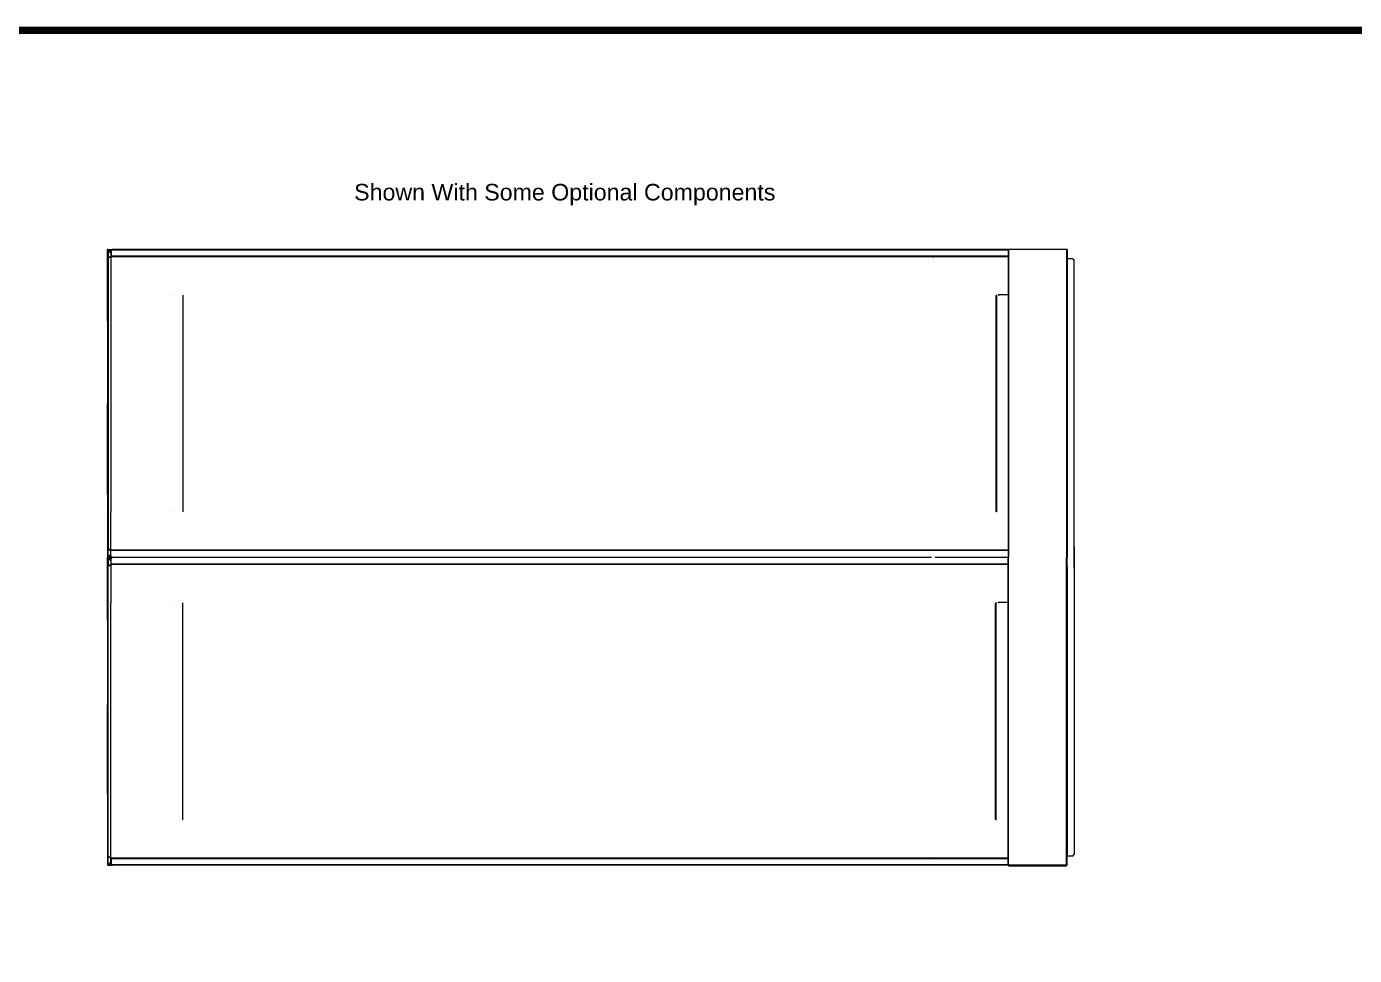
# Model space of a CAD drawing. Header units: inches. Extents: x 2468 to 2948, y -685 to -381.
# Drawn here: x 2574 to 2783.1, y -531.7 to -385.3 of the extents above; entities that cross this region are included whole.
import ezdxf

# ---------------------------------------------------------------- set-up
doc = ezdxf.new("R2010")
doc.units = ezdxf.units.IN
doc.header["$MEASUREMENT"] = 0
doc.layers.add('L128', color=7, linetype='Continuous')
doc.styles.add('dimentions', font='arial.ttf')

msp = doc.modelspace()

# ---------------------------------------------------------------- linework, layer by layer
at = {"color": 0}
msp.add_line((2739, -467.3), (2739, -470.68), dxfattribs=at)
at = {"color": 0, "lineweight": 25, "const_width": 1.17}
msp.add_lwpolyline([(2475.91, -677.52), (2942.47, -677.52), (2942.47, -385.92), (2475.91, -385.92), (2475.91, -677.52)], dxfattribs=at)
at = {"layer": 'L128', "color": 0, "linetype": 'Continuous', "lineweight": 15}
for p, q in [((2728.64, -420.49), (2728.64, -420.42)), ((2728.64, -420.42), (2737.78, -420.42)), ((2737.78, -420.42), (2737.78, -420.49)), ((2586.72, -420.6), (2586.72, -420.49)), ((2586.82, -420.49), (2586.72, -420.49)), ((2586.72, -430.39), (2586.72, -420.6)), ((2586.72, -420.6), (2586.82, -420.6)), ((2586.77, -421.92), (2586.75, -421.93)), ((2586.75, -421.93), (2586.75, -467.55)), ((2586.77, -421.74), (2586.77, -467.74)), ((2586.82, -421.74), (2586.77, -421.74)), ((2586.82, -420.49), (2587.5, -420.49)), ((2586.82, -420.6), (2586.82, -420.49)), ((2586.82, -420.6), (2587.25, -421.03)), ((2587.25, -421.03), (2586.82, -420.6)), ((2586.82, -420.6), (2587.25, -420.6)), ((2586.82, -420.6), (2586.82, -421.69)), ((2586.82, -420.6), (2586.82, -420.6)), ((2586.82, -421.74), (2586.82, -421.69)), ((2587.25, -421.69), (2586.82, -421.69)), ((2586.82, -421.74), (2586.82, -467.74)), ((2587.25, -421.74), (2586.82, -421.74)), ((2587.25, -421.74), (2586.82, -421.74)), ((2586.82, -421.74), (2586.82, -421.74)), ((2586.94, -421.74), (2586.94, -421.74)), ((2587, -421.68), (2586.99, -421.69)), ((2587.25, -421.68), (2587, -421.68)), ((2587.3, -420.57), (2587.25, -420.57)), ((2587.25, -420.57), (2587.25, -421.51)), ((2587.25, -421.51), (2587.25, -421.57)), ((2587.25, -421.51), (2587.3, -421.51)), ((2716.75, -421.57), (2587.25, -421.57)), ((2587.25, -421.57), (2587.25, -421.62)), ((2587.25, -421.57), (2587.25, -421.57)), ((2587.3, -421.57), (2587.25, -421.57)), ((2716.75, -421.62), (2587.25, -421.62)), ((2587.25, -421.62), (2587.25, -427.62)), ((2728.56, -420.52), (2587.3, -420.52)), ((2587.3, -420.57), (2587.3, -420.52)), ((2587.3, -421.52), (2587.3, -420.57)), ((2587.3, -420.57), (2587.3, -421.51)), ((2728.56, -420.57), (2587.3, -420.57)), ((2587.3, -420.6), (2587.3, -420.6)), ((2587.3, -420.69), (2587.3, -420.7)), ((2587.3, -421.57), (2587.3, -421.52)), ((2728.56, -421.52), (2587.3, -421.52)), ((2587.3, -421.52), (2587.3, -421.52)), ((2728.56, -421.52), (2587.3, -421.52)), ((2587.5, -420.49), (2587.47, -420.52)), ((2716.5, -420.49), (2587.5, -420.49)), ((2716.53, -420.52), (2716.5, -420.49)), ((2717.08, -420.49), (2716.5, -420.49)), ((2716.75, -421.57), (2716.75, -421.62)), ((2716.83, -421.57), (2716.75, -421.57)), ((2716.75, -421.68), (2716.82, -421.68)), ((2716.82, -421.62), (2716.82, -421.68)), ((2716.83, -421.62), (2716.82, -421.62)), ((2716.82, -421.68), (2716.83, -421.68)), ((2716.83, -421.68), (2716.82, -421.68)), ((2728.56, -421.57), (2716.83, -421.57)), ((2716.83, -421.57), (2716.83, -421.62)), ((2728.56, -421.62), (2716.83, -421.62)), ((2717.08, -420.49), (2717.05, -420.52)), ((2728.46, -420.49), (2717.08, -420.49)), ((2728.49, -420.52), (2728.46, -420.49)), ((2728.56, -420.49), (2728.46, -420.49)), ((2728.56, -420.49), (2728.56, -468.99)), ((2728.64, -420.49), (2728.56, -420.49)), ((2728.64, -420.49), (2728.64, -468.99)), ((2737.78, -420.49), (2728.64, -420.49)), ((2737.78, -420.49), (2737.78, -468.99)), ((2737.86, -420.49), (2737.78, -420.49)), ((2737.86, -420.49), (2737.86, -468.99)), ((2737.86, -421.93), (2737.86, -421.93)), ((2737.86, -467.56), (2737.86, -421.93)), ((2738.75, -421.93), (2737.86, -421.93)), ((2738.75, -421.93), (2739, -422.18)), ((2739, -467.3), (2739, -422.18)), ((2587.25, -427.62), (2587.25, -427.67)), ((2587.25, -427.67), (2587.25, -427.67)), ((2587.25, -427.67), (2587.25, -461.82)), ((2597.28, -427.67), (2597.28, -427.67)), ((2598.57, -427.67), (2598.57, -427.72)), ((2598.57, -427.72), (2598.62, -427.72)), ((2598.57, -427.72), (2598.57, -461.77)), ((2726.68, -427.74), (2726.68, -427.79)), ((2726.68, -427.79), (2726.73, -427.79)), ((2726.68, -461.7), (2726.68, -427.79)), ((2726.68, -461.7), (2726.68, -427.79)), ((2726.68, -427.79), (2726.68, -427.79)), ((2726.68, -427.79), (2726.68, -427.79)), ((2726.68, -427.79), (2726.68, -427.79)), ((2726.71, -427.67), (2726.71, -427.67)), ((2726.73, -461.82), (2726.73, -427.67)), ((2726.73, -427.67), (2726.78, -427.67)), ((2726.83, -427.67), (2726.78, -427.67)), ((2726.78, -427.67), (2726.78, -427.67)), ((2726.78, -461.82), (2726.78, -427.67)), ((2726.81, -427.67), (2726.81, -427.67)), ((2726.84, -427.67), (2726.84, -427.67)), ((2727.08, -427.62), (2727.08, -427.62)), ((2728.56, -427.62), (2727.08, -427.62)), ((2727.08, -427.62), (2727.08, -427.67)), ((2727.21, -427.67), (2727.08, -427.67)), ((2727.16, -427.67), (2727.16, -427.62)), ((2727.21, -427.62), (2727.21, -427.67)), ((2586.72, -430.39), (2586.75, -430.39)), ((2586.72, -431.74), (2586.72, -430.39)), ((2586.71, -431.74), (2586.72, -445.74)), ((2586.75, -431.74), (2586.71, -431.74)), ((2586.72, -459.1), (2586.72, -444.74)), ((2586.72, -445.74), (2586.75, -445.74)), ((2586.72, -459.1), (2586.75, -459.1)), ((2586.72, -459.1), (2586.72, -468.89)), ((2587.25, -461.87), (2587.25, -461.82)), ((2587.25, -461.82), (2587.25, -461.82)), ((2587.25, -467.87), (2587.25, -461.87)), ((2597.28, -461.82), (2597.28, -461.82)), ((2598.62, -461.77), (2598.57, -461.77)), ((2598.57, -461.77), (2598.57, -461.82)), ((2726.68, -461.7), (2726.73, -461.7)), ((2726.68, -461.75), (2726.68, -461.7)), ((2726.68, -461.7), (2726.68, -461.7)), ((2726.68, -461.7), (2726.68, -461.7)), ((2726.68, -461.7), (2726.68, -461.7)), ((2726.71, -461.82), (2726.71, -461.82)), ((2726.78, -461.82), (2726.73, -461.82)), ((2726.83, -461.82), (2726.78, -461.82)), ((2726.78, -461.82), (2726.78, -461.82)), ((2726.81, -461.82), (2726.81, -461.82)), ((2726.84, -461.82), (2726.84, -461.82)), ((2586.75, -467.55), (2586.77, -467.57)), ((2586.82, -467.74), (2586.77, -467.74)), ((2587.25, -467.74), (2586.82, -467.74)), ((2586.82, -467.74), (2586.82, -467.79)), ((2586.82, -467.74), (2587.25, -467.74)), ((2586.82, -467.74), (2586.82, -467.74)), ((2586.82, -467.79), (2587.25, -467.79)), ((2586.82, -468.89), (2586.82, -467.79)), ((2586.82, -468.89), (2587.25, -468.46)), ((2587.25, -468.46), (2586.82, -468.89)), ((2586.94, -467.74), (2586.94, -467.74)), ((2586.99, -467.79), (2587, -467.8)), ((2587, -467.8), (2587.25, -467.8)), ((2716.75, -467.87), (2587.25, -467.87)), ((2587.25, -467.92), (2587.25, -467.87)), ((2716.75, -467.92), (2587.25, -467.92)), ((2716.75, -467.92), (2587.25, -467.92)), ((2587.25, -467.92), (2587.25, -467.92)), ((2587.25, -468.74), (2587.25, -467.92)), ((2728.56, -467.87), (2716.83, -467.87)), ((2728.56, -467.92), (2716.83, -467.92)), ((2728.56, -467.92), (2716.83, -467.92)), ((2586.72, -468.89), (2586.82, -468.89)), ((2586.72, -468.99), (2586.72, -468.89)), ((2586.82, -468.99), (2586.72, -468.99)), ((2586.72, -468.99), (2586.72, -469.1)), ((2586.82, -468.99), (2586.72, -468.99)), ((2586.72, -469.1), (2586.82, -469.1)), ((2586.72, -478.89), (2586.72, -469.1)), ((2586.75, -470.43), (2586.77, -470.42)), ((2586.75, -516.05), (2586.75, -470.43)), ((2586.77, -516.24), (2586.77, -470.24)), ((2586.82, -470.24), (2586.77, -470.24)), ((2586.82, -468.89), (2586.82, -468.99)), ((2586.82, -468.89), (2587.4, -468.89)), ((2586.82, -468.89), (2586.82, -468.89)), ((2586.82, -468.99), (2587.5, -468.99)), ((2586.82, -469.1), (2586.82, -468.99)), ((2586.82, -468.99), (2587.5, -468.99)), ((2586.82, -469.1), (2587.25, -469.53)), ((2587.25, -469.53), (2586.82, -469.1)), ((2586.82, -469.1), (2587.4, -469.1)), ((2586.82, -469.1), (2586.82, -470.19)), ((2586.82, -469.1), (2586.82, -469.1)), ((2586.82, -470.19), (2587.25, -470.19)), ((2586.82, -470.24), (2586.82, -470.19)), ((2586.82, -516.24), (2586.82, -470.24)), ((2587.25, -470.24), (2586.82, -470.24)), ((2586.82, -470.24), (2587.25, -470.24)), ((2586.82, -470.24), (2586.82, -470.24)), ((2586.94, -470.24), (2586.94, -470.24)), ((2586.99, -470.19), (2587, -470.18)), ((2587, -470.18), (2587.25, -470.18)), ((2587.5, -468.99), (2587.25, -468.74)), ((2587.5, -468.99), (2587.25, -469.24)), ((2587.25, -469.24), (2587.25, -470.07)), ((2716.75, -470.07), (2587.25, -470.07)), ((2587.25, -470.07), (2587.25, -470.12)), ((2716.75, -470.07), (2587.25, -470.07)), ((2587.25, -470.07), (2587.25, -470.07)), ((2716.75, -470.12), (2587.25, -470.12)), ((2587.25, -470.12), (2587.25, -476.12)), ((2716.5, -468.99), (2587.5, -468.99)), ((2716.5, -468.99), (2587.5, -468.99)), ((2728.56, -470.07), (2716.83, -470.07)), ((2728.56, -470.07), (2716.83, -470.07)), ((2728.56, -470.12), (2716.83, -470.12)), ((2728.46, -468.99), (2717.08, -468.99)), ((2728.46, -468.99), (2717.08, -468.99)), ((2728.56, -468.89), (2728.46, -468.99)), ((2728.56, -469.1), (2728.46, -468.99)), ((2728.56, -468.99), (2728.46, -468.99)), ((2728.56, -468.99), (2728.46, -468.99)), ((2728.56, -517.49), (2728.56, -468.99)), ((2728.64, -468.99), (2728.56, -468.99)), ((2728.64, -468.99), (2728.56, -468.99)), ((2728.64, -468.92), (2728.64, -468.99)), ((2728.64, -517.49), (2728.64, -468.99)), ((2728.64, -469.07), (2728.64, -468.99)), ((2737.78, -517.49), (2737.78, -468.99)), ((2737.86, -517.49), (2737.86, -468.99)), ((2737.86, -470.43), (2737.86, -516.06)), ((2739, -470.68), (2739, -515.8)), ((2587.25, -476.12), (2587.25, -476.17)), ((2587.25, -476.17), (2587.25, -476.17)), ((2587.25, -510.32), (2587.25, -476.17)), ((2597.2, -476.17), (2597.2, -476.17)), ((2598.5, -476.17), (2598.5, -476.22)), ((2598.5, -476.22), (2598.54, -476.22)), ((2598.5, -476.22), (2598.5, -510.27)), ((2726.6, -476.24), (2726.6, -476.29)), ((2726.6, -476.29), (2726.65, -476.29)), ((2726.6, -510.2), (2726.6, -476.29)), ((2726.6, -510.2), (2726.6, -476.29)), ((2726.6, -476.29), (2726.6, -476.29)), ((2726.6, -476.29), (2726.6, -476.29)), ((2726.6, -476.29), (2726.6, -476.29)), ((2726.63, -476.17), (2726.63, -476.17)), ((2726.65, -510.32), (2726.65, -476.17)), ((2726.65, -476.17), (2726.7, -476.17)), ((2726.75, -476.17), (2726.7, -476.17)), ((2726.7, -476.17), (2726.7, -476.17)), ((2726.7, -510.32), (2726.7, -476.17)), ((2726.74, -476.17), (2726.74, -476.17)), ((2726.76, -476.17), (2726.76, -476.17)), ((2727.01, -476.12), (2727.01, -476.12)), ((2728.49, -476.12), (2727.01, -476.12)), ((2727.01, -476.12), (2727.01, -476.17)), ((2727.13, -476.17), (2727.01, -476.17)), ((2727.09, -476.17), (2727.09, -476.12)), ((2727.13, -476.12), (2727.13, -476.17)), ((2586.72, -478.89), (2586.75, -478.89)), ((2586.72, -478.89), (2586.72, -493.24)), ((2586.71, -506.24), (2586.72, -492.24)), ((2586.72, -492.24), (2586.75, -492.24)), ((2586.75, -506.24), (2586.71, -506.24)), ((2586.72, -506.24), (2586.72, -507.6)), ((2586.72, -507.6), (2586.72, -517.39)), ((2586.72, -507.6), (2586.75, -507.6)), ((2587.25, -510.37), (2587.25, -510.32)), ((2587.25, -510.32), (2587.25, -510.32)), ((2587.25, -516.37), (2587.25, -510.37)), ((2597.2, -510.32), (2597.2, -510.32)), ((2598.54, -510.27), (2598.5, -510.27)), ((2598.5, -510.27), (2598.5, -510.32)), ((2726.6, -510.2), (2726.65, -510.2)), ((2726.6, -510.25), (2726.6, -510.2)), ((2726.6, -510.2), (2726.6, -510.2)), ((2726.6, -510.2), (2726.6, -510.2)), ((2726.6, -510.2), (2726.6, -510.2)), ((2726.63, -510.32), (2726.63, -510.32)), ((2726.7, -510.32), (2726.65, -510.32)), ((2726.75, -510.32), (2726.7, -510.32)), ((2726.7, -510.32), (2726.7, -510.32)), ((2726.74, -510.32), (2726.74, -510.32)), ((2726.76, -510.32), (2726.76, -510.32)), ((2586.77, -516.07), (2586.75, -516.05)), ((2586.82, -516.24), (2586.77, -516.24)), ((2587.25, -516.24), (2586.82, -516.24)), ((2587.25, -516.24), (2586.82, -516.24)), ((2586.82, -516.24), (2586.82, -516.29)), ((2586.82, -516.24), (2586.82, -516.24)), ((2587.25, -516.29), (2586.82, -516.29)), ((2586.82, -517.39), (2586.82, -516.29)), ((2586.94, -516.24), (2586.94, -516.24)), ((2587, -516.3), (2586.99, -516.29)), ((2587.25, -516.3), (2587, -516.3)), ((2716.75, -516.37), (2587.25, -516.37)), ((2587.25, -516.42), (2587.25, -516.37)), ((2716.75, -516.42), (2587.25, -516.42)), ((2587.25, -516.42), (2587.25, -516.42)), ((2587.25, -516.48), (2587.25, -516.42)), ((2587.3, -516.42), (2587.25, -516.42)), ((2587.25, -516.48), (2587.3, -516.48)), ((2587.25, -517.42), (2587.25, -516.48)), ((2587.3, -516.42), (2587.3, -516.46)), ((2728.56, -516.46), (2587.3, -516.46)), ((2587.3, -516.46), (2587.3, -516.47)), ((2587.3, -516.47), (2587.3, -517.42)), ((2728.56, -516.47), (2587.3, -516.47)), ((2587.3, -517.42), (2587.3, -516.48)), ((2716.75, -516.3), (2716.82, -516.3)), ((2716.75, -516.42), (2716.75, -516.37)), ((2716.83, -516.42), (2716.75, -516.42)), ((2716.82, -516.3), (2716.83, -516.3)), ((2716.83, -516.31), (2716.82, -516.31)), ((2716.82, -516.37), (2716.82, -516.31)), ((2716.83, -516.37), (2716.82, -516.37)), ((2716.83, -516.42), (2716.83, -516.37)), ((2728.56, -516.37), (2716.83, -516.37)), ((2728.56, -516.42), (2716.83, -516.42)), ((2737.86, -516.06), (2737.86, -516.06)), ((2738.75, -516.06), (2737.86, -516.06)), ((2738.75, -516.06), (2739, -515.8)), ((2586.72, -517.39), (2586.82, -517.39)), ((2586.72, -517.39), (2586.72, -517.49)), ((2586.82, -517.49), (2586.72, -517.49)), ((2586.82, -517.39), (2587.25, -516.96)), ((2587.25, -516.96), (2586.82, -517.39)), ((2586.82, -517.39), (2586.82, -517.49)), ((2586.82, -517.39), (2587.25, -517.39)), ((2586.82, -517.39), (2586.82, -517.39)), ((2586.82, -517.49), (2587.5, -517.49)), ((2587.3, -517.42), (2587.25, -517.42)), ((2587.3, -517.29), (2587.3, -517.29)), ((2587.3, -517.39), (2587.3, -517.39)), ((2587.3, -517.42), (2587.3, -517.46)), ((2728.56, -517.42), (2587.3, -517.42)), ((2728.56, -517.46), (2587.3, -517.46)), ((2587.5, -517.49), (2587.47, -517.46)), ((2716.5, -517.49), (2587.5, -517.49)), ((2716.53, -517.46), (2716.5, -517.49)), ((2717.08, -517.49), (2716.5, -517.49)), ((2717.08, -517.49), (2717.05, -517.46)), ((2728.46, -517.49), (2717.08, -517.49)), ((2728.49, -517.46), (2728.46, -517.49)), ((2728.56, -517.49), (2728.46, -517.49)), ((2728.64, -517.49), (2728.56, -517.49)), ((2737.78, -517.49), (2728.64, -517.49)), ((2728.64, -517.49), (2728.64, -517.57)), ((2728.64, -517.57), (2737.78, -517.57)), ((2737.86, -517.49), (2737.78, -517.49)), ((2737.78, -517.57), (2737.78, -517.49))]:
    msp.add_line(p, q, dxfattribs=at)
for centre, radius, start, end in [((2586.82, -420.6), 0.106, 90, 180), ((2586.82, -421.74), 0.0488, 90, 180), ((2586.82, -420.6), 0.001, 90, 180), ((2586.82, -421.74), 0.001, 90, 180), ((2587.3, -420.57), 0.0488, 90, 180), ((2587.3, -420.57), 0.001, 90, 180), ((2716.82, -421.68), 0.0635, 90, 180), ((2716.82, -421.68), 0.001, 90, 180), ((2586.82, -430.39), 0.106, 180, 229.7718), ((2586.82, -459.1), 0.106, 130.2282, 180), ((2586.82, -467.74), 0.0488, 180, 270), ((2586.82, -467.74), 0.001, 180, 270), ((2586.82, -468.89), 0.106, 180, 270), ((2586.82, -469.1), 0.106, 90, 180), ((2586.82, -470.24), 0.0488, 90, 180), ((2586.82, -468.89), 0.001, 180, 270), ((2586.82, -469.1), 0.001, 90, 180), ((2586.82, -470.24), 0.001, 90, 180), ((2586.82, -478.89), 0.106, 180, 229.7718), ((2586.82, -507.6), 0.106, 130.2282, 180), ((2586.82, -516.24), 0.0488, 180, 270), ((2586.82, -516.24), 0.001, 180, 270), ((2716.82, -516.3), 0.0635, 180, 270), ((2716.82, -516.3), 0.001, 180, 270), ((2586.82, -517.39), 0.106, 180, 270), ((2586.82, -517.39), 0.001, 180, 270), ((2587.3, -517.42), 0.0488, 180, 270), ((2587.3, -517.42), 0.001, 180, 270)]:
    msp.add_arc(centre, radius, start, end, dxfattribs=at)
for points, knots in [([(2586.82, -420.6), (2586.81, -420.6), (2586.78, -420.6), (2586.75, -420.6), (2586.72, -420.6), (2586.72, -420.6), (2586.72, -420.6)], [0, 0, 0, 0, 0.249989, 0.499993, 0.749997, 1, 1, 1, 1]), ([(2586.82, -420.49), (2586.82, -420.5), (2586.82, -420.5), (2586.82, -420.52), (2586.82, -420.56), (2586.82, -420.59), (2586.82, -420.6)], [0, 0, 0, 0, 0.249999, 0.500009, 0.749998, 1, 1, 1, 1]), ([(2586.82, -468.89), (2586.81, -468.89), (2586.78, -468.89), (2586.75, -468.89), (2586.72, -468.89), (2586.72, -468.89), (2586.72, -468.89)], [0, 0, 0, 0, 0.249989, 0.499993, 0.749997, 1, 1, 1, 1]), ([(2586.82, -469.1), (2586.81, -469.1), (2586.78, -469.1), (2586.75, -469.1), (2586.72, -469.1), (2586.72, -469.1), (2586.72, -469.1)], [0, 0, 0, 0, 0.249989, 0.499993, 0.749997, 1, 1, 1, 1]), ([(2586.82, -468.99), (2586.82, -468.99), (2586.82, -468.99), (2586.82, -468.96), (2586.82, -468.93), (2586.82, -468.9), (2586.82, -468.89)], [0, 0, 0, 0, 0.249999, 0.500009, 0.749998, 1, 1, 1, 1]), ([(2586.82, -468.99), (2586.82, -469), (2586.82, -469), (2586.82, -469.02), (2586.82, -469.06), (2586.82, -469.09), (2586.82, -469.1)], [0, 0, 0, 0, 0.249999, 0.500009, 0.749998, 1, 1, 1, 1]), ([(2586.82, -517.39), (2586.81, -517.39), (2586.78, -517.39), (2586.75, -517.39), (2586.72, -517.39), (2586.72, -517.39), (2586.72, -517.39)], [0, 0, 0, 0, 0.249989, 0.499993, 0.749997, 1, 1, 1, 1]), ([(2586.82, -517.49), (2586.82, -517.49), (2586.82, -517.49), (2586.82, -517.46), (2586.82, -517.43), (2586.82, -517.4), (2586.82, -517.39)], [0, 0, 0, 0, 0.249999, 0.500009, 0.749998, 1, 1, 1, 1])]:
    msp.add_open_spline(points, degree=3, knots=knots, dxfattribs=at)

# ---------------------------------------------------------------- texts
at = {"color": 0, "lineweight": 25, "style": 'dimentions'}
msp.add_text('Shown With Some Optional Components', height=2.6136, dxfattribs=at).set_placement((2625.56, -412.74))

doc.saveas('drawing.dxf')
